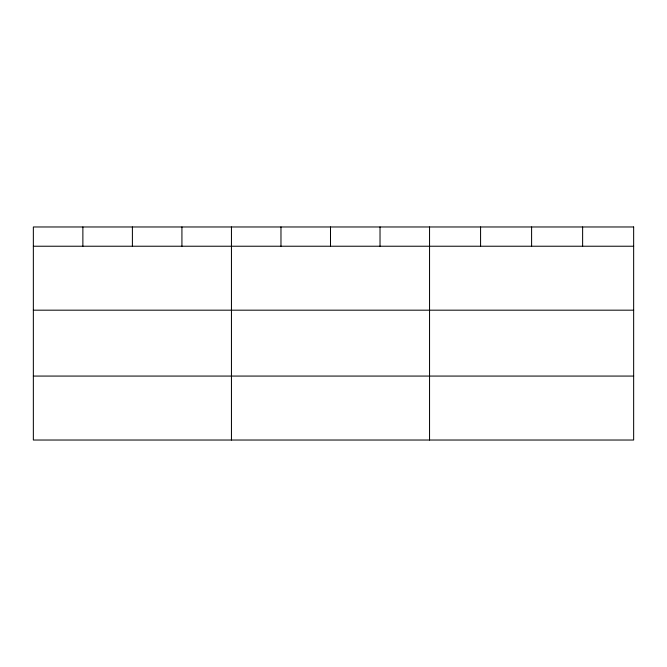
<?xml version="1.0" encoding="UTF-8"?>
<svg xmlns="http://www.w3.org/2000/svg" width="667" height="667" viewBox="0 0 667 667"><rect width="100%" height="100%" fill="white"/><g stroke="black" fill="none" stroke-linecap="round" stroke-linejoin="round"><path stroke-width="1" d="M33.35 246.231L633.65 246.231M33.35 310.18L633.65 310.18M33.35 376.071L633.65 376.071M582.625 226.972L582.625 246.231M531.599 226.972L531.599 246.231M480.573 226.972L480.573 246.231M429.548 226.972L429.548 440.028M380.023 226.972L380.023 246.231M330.498 226.972L330.498 246.231M280.974 226.972L280.974 246.231M231.449 226.972L231.449 440.028M181.924 226.972L181.924 246.231M132.4 226.972L132.4 246.231M82.875 226.972L82.875 246.231M633.65 226.972L33.35 226.972L33.35 440.028L633.65 440.028L633.65 226.972"/></g></svg>
